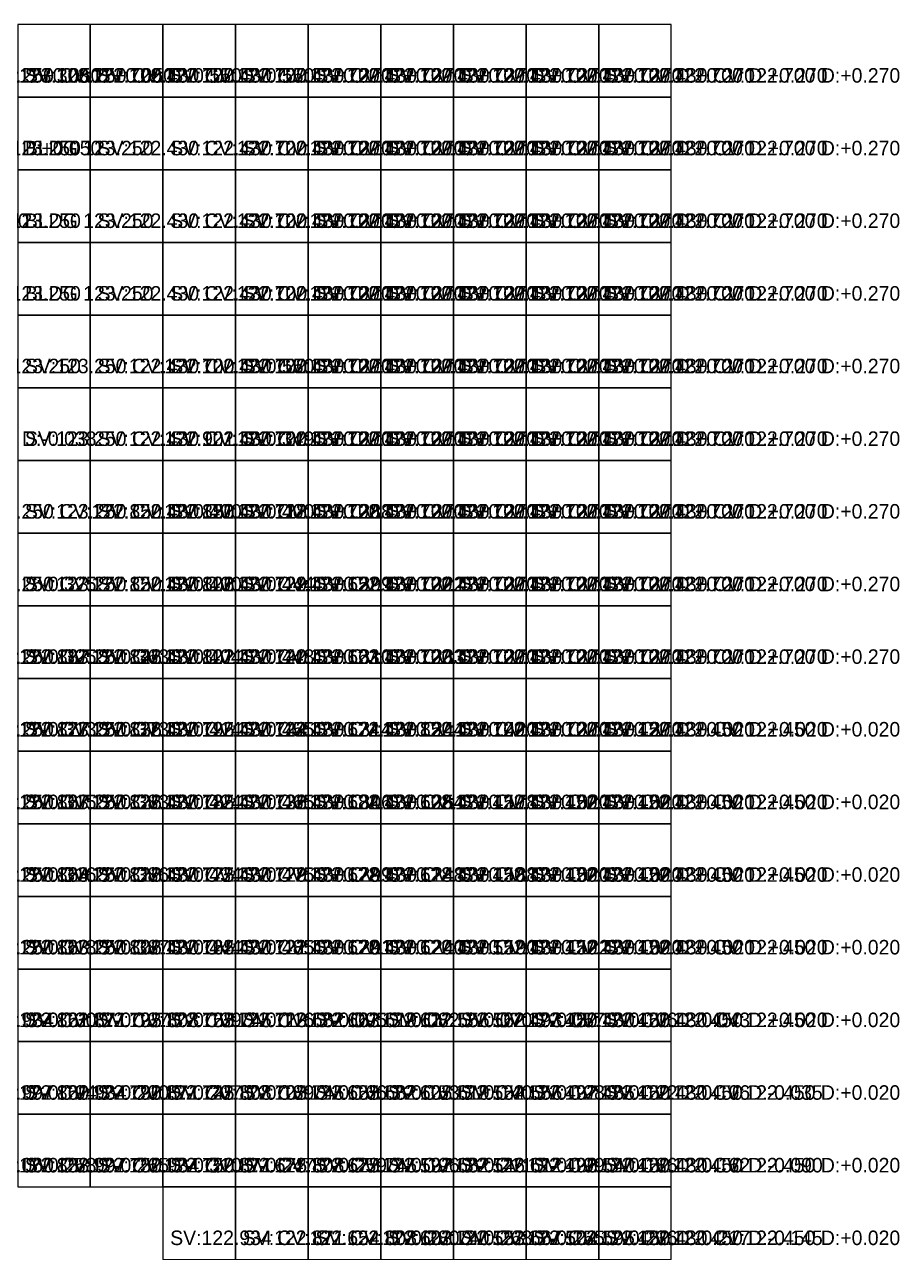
# Model space of a CAD drawing. Header units: metres. Extents: x 287857 to 287981, y 62957 to 63018.
# Drawn here: x 287969.02 to 287981.07, y 63000.93 to 63017.83 of the extents above; entities that cross this region are included whole.
import ezdxf

# ---------------------------------------------------------------- set-up
doc = ezdxf.new("R2010")
doc.units = ezdxf.units.M
for name, color, linetype, true_color in [('CORR-BLDG-TXT', 7, 'Continuous', 0xfacc15), ('CORR-BUILDING', 7, 'Continuous', 0xfacc15), ('CORR-CUT', 7, 'Continuous', 0x3b82f6), ('CORR-DIFF-TXT', 7, 'Continuous', 0xffffff), ('CORR-FILL', 7, 'Continuous', 0xef4444)]:
    doc.layers.add(name, color=color, linetype=linetype, true_color=true_color)

msp = doc.modelspace()

# ---------------------------------------------------------------- linework, layer by layer
at = {"layer": 'CORR-BUILDING'}
for points in [[(287968.925, 63015.831, 123.25), (287969.925, 63015.831, 123.25), (287969.925, 63016.831, 123.25), (287968.925, 63016.831, 123.25), (287968.925, 63015.831, 123.25)], [(287968.925, 63014.831, 123.25), (287969.925, 63014.831, 123.25), (287969.925, 63015.831, 123.25), (287968.925, 63015.831, 123.25), (287968.925, 63014.831, 123.25)], [(287968.925, 63013.831, 123.25), (287969.925, 63013.831, 123.25), (287969.925, 63014.831, 123.25), (287968.925, 63014.831, 123.25), (287968.925, 63013.831, 123.25)]]:
    msp.add_polyline3d(points, dxfattribs=at)
at = {"layer": 'CORR-CUT'}
for points in [[(287968.925, 63016.831, 123.25), (287969.925, 63016.831, 123.25), (287969.925, 63017.831, 123.25), (287968.925, 63017.831, 123.25), (287968.925, 63016.831, 123.25)], [(287968.925, 63012.831, 123.25), (287969.925, 63012.831, 123.25), (287969.925, 63013.831, 123.25), (287968.925, 63013.831, 123.25), (287968.925, 63012.831, 123.25)], [(287968.925, 63011.831, 123.25), (287969.925, 63011.831, 123.25), (287969.925, 63012.831, 123.25), (287968.925, 63012.831, 123.25), (287968.925, 63011.831, 123.25)], [(287968.925, 63010.831, 123.25), (287969.925, 63010.831, 123.25), (287969.925, 63011.831, 123.25), (287968.925, 63011.831, 123.25), (287968.925, 63010.831, 123.25)], [(287968.925, 63009.831, 123.25), (287969.925, 63009.831, 123.25), (287969.925, 63010.831, 123.25), (287968.925, 63010.831, 123.25), (287968.925, 63009.831, 123.25)], [(287968.925, 63008.831, 123.25), (287969.925, 63008.831, 123.25), (287969.925, 63009.831, 123.25), (287968.925, 63009.831, 123.25), (287968.925, 63008.831, 123.25)], [(287968.925, 63007.831, 123.25), (287969.925, 63007.831, 123.25), (287969.925, 63008.831, 123.25), (287968.925, 63008.831, 123.25), (287968.925, 63007.831, 123.25)], [(287968.925, 63006.831, 123.25), (287969.925, 63006.831, 123.25), (287969.925, 63007.831, 123.25), (287968.925, 63007.831, 123.25), (287968.925, 63006.831, 123.25)], [(287968.925, 63005.831, 123.25), (287969.925, 63005.831, 123.25), (287969.925, 63006.831, 123.25), (287968.925, 63006.831, 123.25), (287968.925, 63005.831, 123.25)], [(287968.925, 63004.831, 123.25), (287969.925, 63004.831, 123.25), (287969.925, 63005.831, 123.25), (287968.925, 63005.831, 123.25), (287968.925, 63004.831, 123.25)], [(287968.925, 63003.831, 122.871), (287969.925, 63003.831, 122.871), (287969.925, 63004.831, 122.871), (287968.925, 63004.831, 122.871), (287968.925, 63003.831, 122.871)], [(287969.925, 63003.831, 122.808), (287970.925, 63003.831, 122.808), (287970.925, 63004.831, 122.808), (287969.925, 63004.831, 122.808), (287969.925, 63003.831, 122.808)], [(287970.925, 63003.831, 122.745), (287971.925, 63003.831, 122.745), (287971.925, 63004.831, 122.745), (287970.925, 63004.831, 122.745), (287970.925, 63003.831, 122.745)], [(287971.925, 63003.831, 122.682), (287972.925, 63003.831, 122.682), (287972.925, 63004.831, 122.682), (287971.925, 63004.831, 122.682), (287971.925, 63003.831, 122.682)], [(287972.925, 63003.831, 122.619), (287973.925, 63003.831, 122.619), (287973.925, 63004.831, 122.619), (287972.925, 63004.831, 122.619), (287972.925, 63003.831, 122.619)], [(287973.925, 63003.831, 122.556), (287974.925, 63003.831, 122.556), (287974.925, 63004.831, 122.556), (287973.925, 63004.831, 122.556), (287973.925, 63003.831, 122.556)], [(287974.925, 63003.831, 122.493), (287975.925, 63003.831, 122.493), (287975.925, 63004.831, 122.493), (287974.925, 63004.831, 122.493), (287974.925, 63003.831, 122.493)], [(287968.925, 63002.831, 122.934), (287969.925, 63002.831, 122.934), (287969.925, 63003.831, 122.934), (287968.925, 63003.831, 122.934), (287968.925, 63002.831, 122.934)], [(287969.925, 63002.831, 122.871), (287970.925, 63002.831, 122.871), (287970.925, 63003.831, 122.871), (287969.925, 63003.831, 122.871), (287969.925, 63002.831, 122.871)], [(287970.925, 63002.831, 122.808), (287971.925, 63002.831, 122.808), (287971.925, 63003.831, 122.808), (287970.925, 63003.831, 122.808), (287970.925, 63002.831, 122.808)], [(287971.925, 63002.831, 122.745), (287972.925, 63002.831, 122.745), (287972.925, 63003.831, 122.745), (287971.925, 63003.831, 122.745), (287971.925, 63002.831, 122.745)], [(287972.925, 63002.831, 122.682), (287973.925, 63002.831, 122.682), (287973.925, 63003.831, 122.682), (287972.925, 63003.831, 122.682), (287972.925, 63002.831, 122.682)], [(287973.925, 63002.831, 122.619), (287974.925, 63002.831, 122.619), (287974.925, 63003.831, 122.619), (287973.925, 63003.831, 122.619), (287973.925, 63002.831, 122.619)], [(287974.925, 63002.831, 122.556), (287975.925, 63002.831, 122.556), (287975.925, 63003.831, 122.556), (287974.925, 63003.831, 122.556), (287974.925, 63002.831, 122.556)], [(287975.925, 63002.831, 122.485), (287976.925, 63002.831, 122.485), (287976.925, 63003.831, 122.485), (287975.925, 63003.831, 122.485), (287975.925, 63002.831, 122.485)], [(287968.925, 63001.831, 122.997), (287969.925, 63001.831, 122.997), (287969.925, 63002.831, 122.997), (287968.925, 63002.831, 122.997), (287968.925, 63001.831, 122.997)], [(287969.925, 63001.831, 122.934), (287970.925, 63001.831, 122.934), (287970.925, 63002.831, 122.934), (287969.925, 63002.831, 122.934), (287969.925, 63001.831, 122.934)], [(287970.925, 63001.831, 122.871), (287971.925, 63001.831, 122.871), (287971.925, 63002.831, 122.871), (287970.925, 63002.831, 122.871), (287970.925, 63001.831, 122.871)], [(287971.925, 63001.831, 122.808), (287972.925, 63001.831, 122.808), (287972.925, 63002.831, 122.808), (287971.925, 63002.831, 122.808), (287971.925, 63001.831, 122.808)], [(287972.925, 63001.831, 122.745), (287973.925, 63001.831, 122.745), (287973.925, 63002.831, 122.745), (287972.925, 63002.831, 122.745), (287972.925, 63001.831, 122.745)], [(287973.925, 63001.831, 122.682), (287974.925, 63001.831, 122.682), (287974.925, 63002.831, 122.682), (287973.925, 63002.831, 122.682), (287973.925, 63001.831, 122.682)], [(287974.925, 63001.831, 122.612), (287975.925, 63001.831, 122.612), (287975.925, 63002.831, 122.612), (287974.925, 63002.831, 122.612), (287974.925, 63001.831, 122.612)], [(287975.925, 63001.831, 122.54), (287976.925, 63001.831, 122.54), (287976.925, 63002.831, 122.54), (287975.925, 63002.831, 122.54), (287975.925, 63001.831, 122.54)], [(287970.925, 63000.831, 122.934), (287971.925, 63000.831, 122.934), (287971.925, 63001.831, 122.934), (287970.925, 63001.831, 122.934), (287970.925, 63000.831, 122.934)], [(287971.925, 63000.831, 122.871), (287972.925, 63000.831, 122.871), (287972.925, 63001.831, 122.871), (287971.925, 63001.831, 122.871), (287971.925, 63000.831, 122.871)], [(287972.925, 63000.831, 122.808), (287973.925, 63000.831, 122.808), (287973.925, 63001.831, 122.808), (287972.925, 63001.831, 122.808), (287972.925, 63000.831, 122.808)], [(287973.925, 63000.831, 122.74), (287974.925, 63000.831, 122.74), (287974.925, 63001.831, 122.74), (287973.925, 63001.831, 122.74), (287973.925, 63000.831, 122.74)], [(287974.925, 63000.831, 122.667), (287975.925, 63000.831, 122.667), (287975.925, 63001.831, 122.667), (287974.925, 63001.831, 122.667), (287974.925, 63000.831, 122.667)], [(287975.925, 63000.831, 122.595), (287976.925, 63000.831, 122.595), (287976.925, 63001.831, 122.595), (287975.925, 63001.831, 122.595), (287975.925, 63000.831, 122.595)]]:
    msp.add_polyline3d(points, dxfattribs=at)
at = {"layer": 'CORR-FILL'}
for points in [[(287969.925, 63016.831, 122.43), (287970.925, 63016.831, 122.43), (287970.925, 63017.831, 122.43), (287969.925, 63017.831, 122.43), (287969.925, 63016.831, 122.43)], [(287970.925, 63016.831, 122.43), (287971.925, 63016.831, 122.43), (287971.925, 63017.831, 122.43), (287970.925, 63017.831, 122.43), (287970.925, 63016.831, 122.43)], [(287971.925, 63016.831, 122.43), (287972.925, 63016.831, 122.43), (287972.925, 63017.831, 122.43), (287971.925, 63017.831, 122.43), (287971.925, 63016.831, 122.43)], [(287972.925, 63016.831, 122.43), (287973.925, 63016.831, 122.43), (287973.925, 63017.831, 122.43), (287972.925, 63017.831, 122.43), (287972.925, 63016.831, 122.43)], [(287973.925, 63016.831, 122.43), (287974.925, 63016.831, 122.43), (287974.925, 63017.831, 122.43), (287973.925, 63017.831, 122.43), (287973.925, 63016.831, 122.43)], [(287974.925, 63016.831, 122.43), (287975.925, 63016.831, 122.43), (287975.925, 63017.831, 122.43), (287974.925, 63017.831, 122.43), (287974.925, 63016.831, 122.43)], [(287975.925, 63016.831, 122.43), (287976.925, 63016.831, 122.43), (287976.925, 63017.831, 122.43), (287975.925, 63017.831, 122.43), (287975.925, 63016.831, 122.43)], [(287976.925, 63016.831, 122.43), (287977.925, 63016.831, 122.43), (287977.925, 63017.831, 122.43), (287976.925, 63017.831, 122.43), (287976.925, 63016.831, 122.43)], [(287969.925, 63015.831, 122.43), (287970.925, 63015.831, 122.43), (287970.925, 63016.831, 122.43), (287969.925, 63016.831, 122.43), (287969.925, 63015.831, 122.43)], [(287970.925, 63015.831, 122.43), (287971.925, 63015.831, 122.43), (287971.925, 63016.831, 122.43), (287970.925, 63016.831, 122.43), (287970.925, 63015.831, 122.43)], [(287971.925, 63015.831, 122.43), (287972.925, 63015.831, 122.43), (287972.925, 63016.831, 122.43), (287971.925, 63016.831, 122.43), (287971.925, 63015.831, 122.43)], [(287972.925, 63015.831, 122.43), (287973.925, 63015.831, 122.43), (287973.925, 63016.831, 122.43), (287972.925, 63016.831, 122.43), (287972.925, 63015.831, 122.43)], [(287973.925, 63015.831, 122.43), (287974.925, 63015.831, 122.43), (287974.925, 63016.831, 122.43), (287973.925, 63016.831, 122.43), (287973.925, 63015.831, 122.43)], [(287974.925, 63015.831, 122.43), (287975.925, 63015.831, 122.43), (287975.925, 63016.831, 122.43), (287974.925, 63016.831, 122.43), (287974.925, 63015.831, 122.43)], [(287975.925, 63015.831, 122.43), (287976.925, 63015.831, 122.43), (287976.925, 63016.831, 122.43), (287975.925, 63016.831, 122.43), (287975.925, 63015.831, 122.43)], [(287976.925, 63015.831, 122.43), (287977.925, 63015.831, 122.43), (287977.925, 63016.831, 122.43), (287976.925, 63016.831, 122.43), (287976.925, 63015.831, 122.43)], [(287969.925, 63014.831, 122.43), (287970.925, 63014.831, 122.43), (287970.925, 63015.831, 122.43), (287969.925, 63015.831, 122.43), (287969.925, 63014.831, 122.43)], [(287970.925, 63014.831, 122.43), (287971.925, 63014.831, 122.43), (287971.925, 63015.831, 122.43), (287970.925, 63015.831, 122.43), (287970.925, 63014.831, 122.43)], [(287971.925, 63014.831, 122.43), (287972.925, 63014.831, 122.43), (287972.925, 63015.831, 122.43), (287971.925, 63015.831, 122.43), (287971.925, 63014.831, 122.43)], [(287972.925, 63014.831, 122.43), (287973.925, 63014.831, 122.43), (287973.925, 63015.831, 122.43), (287972.925, 63015.831, 122.43), (287972.925, 63014.831, 122.43)], [(287973.925, 63014.831, 122.43), (287974.925, 63014.831, 122.43), (287974.925, 63015.831, 122.43), (287973.925, 63015.831, 122.43), (287973.925, 63014.831, 122.43)], [(287974.925, 63014.831, 122.43), (287975.925, 63014.831, 122.43), (287975.925, 63015.831, 122.43), (287974.925, 63015.831, 122.43), (287974.925, 63014.831, 122.43)], [(287975.925, 63014.831, 122.43), (287976.925, 63014.831, 122.43), (287976.925, 63015.831, 122.43), (287975.925, 63015.831, 122.43), (287975.925, 63014.831, 122.43)], [(287976.925, 63014.831, 122.43), (287977.925, 63014.831, 122.43), (287977.925, 63015.831, 122.43), (287976.925, 63015.831, 122.43), (287976.925, 63014.831, 122.43)], [(287969.925, 63013.831, 122.43), (287970.925, 63013.831, 122.43), (287970.925, 63014.831, 122.43), (287969.925, 63014.831, 122.43), (287969.925, 63013.831, 122.43)], [(287970.925, 63013.831, 122.43), (287971.925, 63013.831, 122.43), (287971.925, 63014.831, 122.43), (287970.925, 63014.831, 122.43), (287970.925, 63013.831, 122.43)], [(287971.925, 63013.831, 122.43), (287972.925, 63013.831, 122.43), (287972.925, 63014.831, 122.43), (287971.925, 63014.831, 122.43), (287971.925, 63013.831, 122.43)], [(287972.925, 63013.831, 122.43), (287973.925, 63013.831, 122.43), (287973.925, 63014.831, 122.43), (287972.925, 63014.831, 122.43), (287972.925, 63013.831, 122.43)], [(287973.925, 63013.831, 122.43), (287974.925, 63013.831, 122.43), (287974.925, 63014.831, 122.43), (287973.925, 63014.831, 122.43), (287973.925, 63013.831, 122.43)], [(287974.925, 63013.831, 122.43), (287975.925, 63013.831, 122.43), (287975.925, 63014.831, 122.43), (287974.925, 63014.831, 122.43), (287974.925, 63013.831, 122.43)], [(287975.925, 63013.831, 122.43), (287976.925, 63013.831, 122.43), (287976.925, 63014.831, 122.43), (287975.925, 63014.831, 122.43), (287975.925, 63013.831, 122.43)], [(287976.925, 63013.831, 122.43), (287977.925, 63013.831, 122.43), (287977.925, 63014.831, 122.43), (287976.925, 63014.831, 122.43), (287976.925, 63013.831, 122.43)], [(287969.925, 63012.831, 122.43), (287970.925, 63012.831, 122.43), (287970.925, 63013.831, 122.43), (287969.925, 63013.831, 122.43), (287969.925, 63012.831, 122.43)], [(287970.925, 63012.831, 122.43), (287971.925, 63012.831, 122.43), (287971.925, 63013.831, 122.43), (287970.925, 63013.831, 122.43), (287970.925, 63012.831, 122.43)], [(287971.925, 63012.831, 122.43), (287972.925, 63012.831, 122.43), (287972.925, 63013.831, 122.43), (287971.925, 63013.831, 122.43), (287971.925, 63012.831, 122.43)], [(287972.925, 63012.831, 122.43), (287973.925, 63012.831, 122.43), (287973.925, 63013.831, 122.43), (287972.925, 63013.831, 122.43), (287972.925, 63012.831, 122.43)], [(287973.925, 63012.831, 122.43), (287974.925, 63012.831, 122.43), (287974.925, 63013.831, 122.43), (287973.925, 63013.831, 122.43), (287973.925, 63012.831, 122.43)], [(287974.925, 63012.831, 122.43), (287975.925, 63012.831, 122.43), (287975.925, 63013.831, 122.43), (287974.925, 63013.831, 122.43), (287974.925, 63012.831, 122.43)], [(287975.925, 63012.831, 122.43), (287976.925, 63012.831, 122.43), (287976.925, 63013.831, 122.43), (287975.925, 63013.831, 122.43), (287975.925, 63012.831, 122.43)], [(287976.925, 63012.831, 122.43), (287977.925, 63012.831, 122.43), (287977.925, 63013.831, 122.43), (287976.925, 63013.831, 122.43), (287976.925, 63012.831, 122.43)], [(287969.925, 63011.831, 122.43), (287970.925, 63011.831, 122.43), (287970.925, 63012.831, 122.43), (287969.925, 63012.831, 122.43), (287969.925, 63011.831, 122.43)], [(287970.925, 63011.831, 122.43), (287971.925, 63011.831, 122.43), (287971.925, 63012.831, 122.43), (287970.925, 63012.831, 122.43), (287970.925, 63011.831, 122.43)], [(287971.925, 63011.831, 122.43), (287972.925, 63011.831, 122.43), (287972.925, 63012.831, 122.43), (287971.925, 63012.831, 122.43), (287971.925, 63011.831, 122.43)], [(287972.925, 63011.831, 122.43), (287973.925, 63011.831, 122.43), (287973.925, 63012.831, 122.43), (287972.925, 63012.831, 122.43), (287972.925, 63011.831, 122.43)], [(287973.925, 63011.831, 122.43), (287974.925, 63011.831, 122.43), (287974.925, 63012.831, 122.43), (287973.925, 63012.831, 122.43), (287973.925, 63011.831, 122.43)], [(287974.925, 63011.831, 122.43), (287975.925, 63011.831, 122.43), (287975.925, 63012.831, 122.43), (287974.925, 63012.831, 122.43), (287974.925, 63011.831, 122.43)], [(287975.925, 63011.831, 122.43), (287976.925, 63011.831, 122.43), (287976.925, 63012.831, 122.43), (287975.925, 63012.831, 122.43), (287975.925, 63011.831, 122.43)], [(287976.925, 63011.831, 122.43), (287977.925, 63011.831, 122.43), (287977.925, 63012.831, 122.43), (287976.925, 63012.831, 122.43), (287976.925, 63011.831, 122.43)], [(287969.925, 63010.831, 122.43), (287970.925, 63010.831, 122.43), (287970.925, 63011.831, 122.43), (287969.925, 63011.831, 122.43), (287969.925, 63010.831, 122.43)], [(287970.925, 63010.831, 122.43), (287971.925, 63010.831, 122.43), (287971.925, 63011.831, 122.43), (287970.925, 63011.831, 122.43), (287970.925, 63010.831, 122.43)], [(287971.925, 63010.831, 122.43), (287972.925, 63010.831, 122.43), (287972.925, 63011.831, 122.43), (287971.925, 63011.831, 122.43), (287971.925, 63010.831, 122.43)], [(287972.925, 63010.831, 122.43), (287973.925, 63010.831, 122.43), (287973.925, 63011.831, 122.43), (287972.925, 63011.831, 122.43), (287972.925, 63010.831, 122.43)], [(287973.925, 63010.831, 122.43), (287974.925, 63010.831, 122.43), (287974.925, 63011.831, 122.43), (287973.925, 63011.831, 122.43), (287973.925, 63010.831, 122.43)], [(287974.925, 63010.831, 122.43), (287975.925, 63010.831, 122.43), (287975.925, 63011.831, 122.43), (287974.925, 63011.831, 122.43), (287974.925, 63010.831, 122.43)], [(287975.925, 63010.831, 122.43), (287976.925, 63010.831, 122.43), (287976.925, 63011.831, 122.43), (287975.925, 63011.831, 122.43), (287975.925, 63010.831, 122.43)], [(287976.925, 63010.831, 122.43), (287977.925, 63010.831, 122.43), (287977.925, 63011.831, 122.43), (287976.925, 63011.831, 122.43), (287976.925, 63010.831, 122.43)], [(287969.925, 63009.831, 122.43), (287970.925, 63009.831, 122.43), (287970.925, 63010.831, 122.43), (287969.925, 63010.831, 122.43), (287969.925, 63009.831, 122.43)], [(287970.925, 63009.831, 122.43), (287971.925, 63009.831, 122.43), (287971.925, 63010.831, 122.43), (287970.925, 63010.831, 122.43), (287970.925, 63009.831, 122.43)], [(287971.925, 63009.831, 122.43), (287972.925, 63009.831, 122.43), (287972.925, 63010.831, 122.43), (287971.925, 63010.831, 122.43), (287971.925, 63009.831, 122.43)], [(287972.925, 63009.831, 122.43), (287973.925, 63009.831, 122.43), (287973.925, 63010.831, 122.43), (287972.925, 63010.831, 122.43), (287972.925, 63009.831, 122.43)], [(287973.925, 63009.831, 122.43), (287974.925, 63009.831, 122.43), (287974.925, 63010.831, 122.43), (287973.925, 63010.831, 122.43), (287973.925, 63009.831, 122.43)], [(287974.925, 63009.831, 122.43), (287975.925, 63009.831, 122.43), (287975.925, 63010.831, 122.43), (287974.925, 63010.831, 122.43), (287974.925, 63009.831, 122.43)], [(287975.925, 63009.831, 122.43), (287976.925, 63009.831, 122.43), (287976.925, 63010.831, 122.43), (287975.925, 63010.831, 122.43), (287975.925, 63009.831, 122.43)], [(287976.925, 63009.831, 122.43), (287977.925, 63009.831, 122.43), (287977.925, 63010.831, 122.43), (287976.925, 63010.831, 122.43), (287976.925, 63009.831, 122.43)], [(287969.925, 63008.831, 122.43), (287970.925, 63008.831, 122.43), (287970.925, 63009.831, 122.43), (287969.925, 63009.831, 122.43), (287969.925, 63008.831, 122.43)], [(287970.925, 63008.831, 122.43), (287971.925, 63008.831, 122.43), (287971.925, 63009.831, 122.43), (287970.925, 63009.831, 122.43), (287970.925, 63008.831, 122.43)], [(287971.925, 63008.831, 122.43), (287972.925, 63008.831, 122.43), (287972.925, 63009.831, 122.43), (287971.925, 63009.831, 122.43), (287971.925, 63008.831, 122.43)], [(287972.925, 63008.831, 122.43), (287973.925, 63008.831, 122.43), (287973.925, 63009.831, 122.43), (287972.925, 63009.831, 122.43), (287972.925, 63008.831, 122.43)], [(287973.925, 63008.831, 122.43), (287974.925, 63008.831, 122.43), (287974.925, 63009.831, 122.43), (287973.925, 63009.831, 122.43), (287973.925, 63008.831, 122.43)], [(287974.925, 63008.831, 122.43), (287975.925, 63008.831, 122.43), (287975.925, 63009.831, 122.43), (287974.925, 63009.831, 122.43), (287974.925, 63008.831, 122.43)], [(287975.925, 63008.831, 122.43), (287976.925, 63008.831, 122.43), (287976.925, 63009.831, 122.43), (287975.925, 63009.831, 122.43), (287975.925, 63008.831, 122.43)], [(287976.925, 63008.831, 122.43), (287977.925, 63008.831, 122.43), (287977.925, 63009.831, 122.43), (287976.925, 63009.831, 122.43), (287976.925, 63008.831, 122.43)], [(287969.925, 63007.831, 122.43), (287970.925, 63007.831, 122.43), (287970.925, 63008.831, 122.43), (287969.925, 63008.831, 122.43), (287969.925, 63007.831, 122.43)], [(287970.925, 63007.831, 122.43), (287971.925, 63007.831, 122.43), (287971.925, 63008.831, 122.43), (287970.925, 63008.831, 122.43), (287970.925, 63007.831, 122.43)], [(287971.925, 63007.831, 122.43), (287972.925, 63007.831, 122.43), (287972.925, 63008.831, 122.43), (287971.925, 63008.831, 122.43), (287971.925, 63007.831, 122.43)], [(287972.925, 63007.831, 122.43), (287973.925, 63007.831, 122.43), (287973.925, 63008.831, 122.43), (287972.925, 63008.831, 122.43), (287972.925, 63007.831, 122.43)], [(287973.925, 63007.831, 122.43), (287974.925, 63007.831, 122.43), (287974.925, 63008.831, 122.43), (287973.925, 63008.831, 122.43), (287973.925, 63007.831, 122.43)], [(287974.925, 63007.831, 122.43), (287975.925, 63007.831, 122.43), (287975.925, 63008.831, 122.43), (287974.925, 63008.831, 122.43), (287974.925, 63007.831, 122.43)], [(287975.925, 63007.831, 122.43), (287976.925, 63007.831, 122.43), (287976.925, 63008.831, 122.43), (287975.925, 63008.831, 122.43), (287975.925, 63007.831, 122.43)], [(287976.925, 63007.831, 122.43), (287977.925, 63007.831, 122.43), (287977.925, 63008.831, 122.43), (287976.925, 63008.831, 122.43), (287976.925, 63007.831, 122.43)], [(287969.925, 63006.831, 122.43), (287970.925, 63006.831, 122.43), (287970.925, 63007.831, 122.43), (287969.925, 63007.831, 122.43), (287969.925, 63006.831, 122.43)], [(287970.925, 63006.831, 122.43), (287971.925, 63006.831, 122.43), (287971.925, 63007.831, 122.43), (287970.925, 63007.831, 122.43), (287970.925, 63006.831, 122.43)], [(287971.925, 63006.831, 122.43), (287972.925, 63006.831, 122.43), (287972.925, 63007.831, 122.43), (287971.925, 63007.831, 122.43), (287971.925, 63006.831, 122.43)], [(287972.925, 63006.831, 122.43), (287973.925, 63006.831, 122.43), (287973.925, 63007.831, 122.43), (287972.925, 63007.831, 122.43), (287972.925, 63006.831, 122.43)], [(287973.925, 63006.831, 122.43), (287974.925, 63006.831, 122.43), (287974.925, 63007.831, 122.43), (287973.925, 63007.831, 122.43), (287973.925, 63006.831, 122.43)], [(287974.925, 63006.831, 122.43), (287975.925, 63006.831, 122.43), (287975.925, 63007.831, 122.43), (287974.925, 63007.831, 122.43), (287974.925, 63006.831, 122.43)], [(287975.925, 63006.831, 122.43), (287976.925, 63006.831, 122.43), (287976.925, 63007.831, 122.43), (287975.925, 63007.831, 122.43), (287975.925, 63006.831, 122.43)], [(287976.925, 63006.831, 122.43), (287977.925, 63006.831, 122.43), (287977.925, 63007.831, 122.43), (287976.925, 63007.831, 122.43), (287976.925, 63006.831, 122.43)], [(287969.925, 63005.831, 122.43), (287970.925, 63005.831, 122.43), (287970.925, 63006.831, 122.43), (287969.925, 63006.831, 122.43), (287969.925, 63005.831, 122.43)], [(287970.925, 63005.831, 122.43), (287971.925, 63005.831, 122.43), (287971.925, 63006.831, 122.43), (287970.925, 63006.831, 122.43), (287970.925, 63005.831, 122.43)], [(287971.925, 63005.831, 122.43), (287972.925, 63005.831, 122.43), (287972.925, 63006.831, 122.43), (287971.925, 63006.831, 122.43), (287971.925, 63005.831, 122.43)], [(287972.925, 63005.831, 122.43), (287973.925, 63005.831, 122.43), (287973.925, 63006.831, 122.43), (287972.925, 63006.831, 122.43), (287972.925, 63005.831, 122.43)], [(287973.925, 63005.831, 122.43), (287974.925, 63005.831, 122.43), (287974.925, 63006.831, 122.43), (287973.925, 63006.831, 122.43), (287973.925, 63005.831, 122.43)], [(287974.925, 63005.831, 122.43), (287975.925, 63005.831, 122.43), (287975.925, 63006.831, 122.43), (287974.925, 63006.831, 122.43), (287974.925, 63005.831, 122.43)], [(287975.925, 63005.831, 122.43), (287976.925, 63005.831, 122.43), (287976.925, 63006.831, 122.43), (287975.925, 63006.831, 122.43), (287975.925, 63005.831, 122.43)], [(287976.925, 63005.831, 122.43), (287977.925, 63005.831, 122.43), (287977.925, 63006.831, 122.43), (287976.925, 63006.831, 122.43), (287976.925, 63005.831, 122.43)], [(287969.925, 63004.831, 122.43), (287970.925, 63004.831, 122.43), (287970.925, 63005.831, 122.43), (287969.925, 63005.831, 122.43), (287969.925, 63004.831, 122.43)], [(287970.925, 63004.831, 122.43), (287971.925, 63004.831, 122.43), (287971.925, 63005.831, 122.43), (287970.925, 63005.831, 122.43), (287970.925, 63004.831, 122.43)], [(287971.925, 63004.831, 122.43), (287972.925, 63004.831, 122.43), (287972.925, 63005.831, 122.43), (287971.925, 63005.831, 122.43), (287971.925, 63004.831, 122.43)], [(287972.925, 63004.831, 122.43), (287973.925, 63004.831, 122.43), (287973.925, 63005.831, 122.43), (287972.925, 63005.831, 122.43), (287972.925, 63004.831, 122.43)], [(287973.925, 63004.831, 122.43), (287974.925, 63004.831, 122.43), (287974.925, 63005.831, 122.43), (287973.925, 63005.831, 122.43), (287973.925, 63004.831, 122.43)], [(287974.925, 63004.831, 122.43), (287975.925, 63004.831, 122.43), (287975.925, 63005.831, 122.43), (287974.925, 63005.831, 122.43), (287974.925, 63004.831, 122.43)], [(287975.925, 63004.831, 122.43), (287976.925, 63004.831, 122.43), (287976.925, 63005.831, 122.43), (287975.925, 63005.831, 122.43), (287975.925, 63004.831, 122.43)], [(287976.925, 63004.831, 122.43), (287977.925, 63004.831, 122.43), (287977.925, 63005.831, 122.43), (287976.925, 63005.831, 122.43), (287976.925, 63004.831, 122.43)], [(287975.925, 63003.831, 122.43), (287976.925, 63003.831, 122.43), (287976.925, 63004.831, 122.43), (287975.925, 63004.831, 122.43), (287975.925, 63003.831, 122.43)], [(287976.925, 63003.831, 122.43), (287977.925, 63003.831, 122.43), (287977.925, 63004.831, 122.43), (287976.925, 63004.831, 122.43), (287976.925, 63003.831, 122.43)], [(287976.925, 63002.831, 122.43), (287977.925, 63002.831, 122.43), (287977.925, 63003.831, 122.43), (287976.925, 63003.831, 122.43), (287976.925, 63002.831, 122.43)], [(287976.925, 63001.831, 122.43), (287977.925, 63001.831, 122.43), (287977.925, 63002.831, 122.43), (287976.925, 63002.831, 122.43), (287976.925, 63001.831, 122.43)], [(287976.925, 63000.831, 122.43), (287977.925, 63000.831, 122.43), (287977.925, 63001.831, 122.43), (287976.925, 63001.831, 122.43), (287976.925, 63000.831, 122.43)]]:
    msp.add_polyline3d(points, dxfattribs=at)

# ---------------------------------------------------------------- texts
at = {"layer": 'CORR-BLDG-TXT'}
for p in [(287968.025, 63016.031, 123.25), (287969.025, 63016.031, 123.25), (287968.025, 63015.031, 123.25), (287969.025, 63015.031, 123.25), (287968.025, 63014.031, 123.25), (287969.025, 63014.031, 123.25), (287968.025, 63013.031, 123.25)]:
    msp.add_text('BLDG 123.250', height=0.2, dxfattribs=at).set_placement(p)
at = {"layer": 'CORR-DIFF-TXT'}
for s, p in [('SV:123.250 CV:123.300 D:+0.050', (287966.025, 63017.031, 123.25)), ('SV:123.250 CV:123.300 D:+0.050', (287967.025, 63017.031, 123.25)), ('SV:123.250 CV:122.700 D:-0.550', (287968.025, 63017.031, 123.25)), ('SV:123.250 CV:122.700 D:-0.550', (287969.025, 63017.031, 123.25)), ('SV:122.430 CV:122.700 D:+0.270', (287970.025, 63017.031, 122.43)), ('SV:122.430 CV:122.700 D:+0.270', (287971.025, 63017.031, 122.43)), ('SV:122.430 CV:122.700 D:+0.270', (287972.025, 63017.031, 122.43)), ('SV:122.430 CV:122.700 D:+0.270', (287973.025, 63017.031, 122.43)), ('SV:122.430 CV:122.700 D:+0.270', (287974.025, 63017.031, 122.43)), ('SV:122.430 CV:122.700 D:+0.270', (287975.025, 63017.031, 122.43)), ('SV:122.430 CV:122.700 D:+0.270', (287976.025, 63017.031, 122.43)), ('SV:122.430 CV:122.700 D:+0.270', (287977.025, 63017.031, 122.43)), ('SV:123.250 CV:123.300 D:+0.050', (287966.025, 63016.031, 123.25)), ('SV:122.430 CV:122.700 D:+0.270', (287970.025, 63016.031, 122.43)), ('SV:122.430 CV:122.700 D:+0.270', (287971.025, 63016.031, 122.43)), ('SV:122.430 CV:122.700 D:+0.270', (287972.025, 63016.031, 122.43)), ('SV:122.430 CV:122.700 D:+0.270', (287973.025, 63016.031, 122.43)), ('SV:122.430 CV:122.700 D:+0.270', (287974.025, 63016.031, 122.43)), ('SV:122.430 CV:122.700 D:+0.270', (287975.025, 63016.031, 122.43)), ('SV:122.430 CV:122.700 D:+0.270', (287976.025, 63016.031, 122.43)), ('SV:122.430 CV:122.700 D:+0.270', (287977.025, 63016.031, 122.43)), ('SV:123.250 CV:123.300 D:+0.050', (287965.025, 63015.031, 123.25)), ('SV:122.430 CV:122.700 D:+0.270', (287970.025, 63015.031, 122.43)), ('SV:122.430 CV:122.700 D:+0.270', (287971.025, 63015.031, 122.43)), ('SV:122.430 CV:122.700 D:+0.270', (287972.025, 63015.031, 122.43)), ('SV:122.430 CV:122.700 D:+0.270', (287973.025, 63015.031, 122.43)), ('SV:122.430 CV:122.700 D:+0.270', (287974.025, 63015.031, 122.43)), ('SV:122.430 CV:122.700 D:+0.270', (287975.025, 63015.031, 122.43)), ('SV:122.430 CV:122.700 D:+0.270', (287976.025, 63015.031, 122.43)), ('SV:122.430 CV:122.700 D:+0.270', (287977.025, 63015.031, 122.43)), ('SV:122.430 CV:122.700 D:+0.270', (287970.025, 63014.031, 122.43)), ('SV:122.430 CV:122.700 D:+0.270', (287971.025, 63014.031, 122.43)), ('SV:122.430 CV:122.700 D:+0.270', (287972.025, 63014.031, 122.43)), ('SV:122.430 CV:122.700 D:+0.270', (287973.025, 63014.031, 122.43)), ('SV:122.430 CV:122.700 D:+0.270', (287974.025, 63014.031, 122.43)), ('SV:122.430 CV:122.700 D:+0.270', (287975.025, 63014.031, 122.43)), ('SV:122.430 CV:122.700 D:+0.270', (287976.025, 63014.031, 122.43)), ('SV:122.430 CV:122.700 D:+0.270', (287977.025, 63014.031, 122.43)), ('SV:123.250 CV:122.700 D:-0.550', (287969.025, 63013.031, 123.25)), ('SV:122.430 CV:122.700 D:+0.270', (287970.025, 63013.031, 122.43)), ('SV:122.430 CV:122.700 D:+0.270', (287971.025, 63013.031, 122.43)), ('SV:122.430 CV:122.700 D:+0.270', (287972.025, 63013.031, 122.43)), ('SV:122.430 CV:122.700 D:+0.270', (287973.025, 63013.031, 122.43)), ('SV:122.430 CV:122.700 D:+0.270', (287974.025, 63013.031, 122.43)), ('SV:122.430 CV:122.700 D:+0.270', (287975.025, 63013.031, 122.43)), ('SV:122.430 CV:122.700 D:+0.270', (287976.025, 63013.031, 122.43)), ('SV:122.430 CV:122.700 D:+0.270', (287977.025, 63013.031, 122.43)), ('SV:123.250 CV:123.212 D:-0.038', (287966.025, 63012.031, 123.25)), ('SV:123.250 CV:122.901 D:-0.349', (287969.025, 63012.031, 123.25)), ('SV:122.430 CV:122.700 D:+0.270', (287970.025, 63012.031, 122.43)), ('SV:122.430 CV:122.700 D:+0.270', (287971.025, 63012.031, 122.43)), ('SV:122.430 CV:122.700 D:+0.270', (287972.025, 63012.031, 122.43)), ('SV:122.430 CV:122.700 D:+0.270', (287973.025, 63012.031, 122.43)), ('SV:122.430 CV:122.700 D:+0.270', (287974.025, 63012.031, 122.43)), ('SV:122.430 CV:122.700 D:+0.270', (287975.025, 63012.031, 122.43)), ('SV:122.430 CV:122.700 D:+0.270', (287976.025, 63012.031, 122.43)), ('SV:122.430 CV:122.700 D:+0.270', (287977.025, 63012.031, 122.43)), ('SV:123.250 CV:122.850 D:-0.400', (287968.025, 63011.031, 123.25)), ('SV:123.250 CV:122.850 D:-0.400', (287969.025, 63011.031, 123.25)), ('SV:122.430 CV:122.718 D:+0.288', (287970.025, 63011.031, 122.43)), ('SV:122.430 CV:122.700 D:+0.270', (287971.025, 63011.031, 122.43)), ('SV:122.430 CV:122.700 D:+0.270', (287972.025, 63011.031, 122.43)), ('SV:122.430 CV:122.700 D:+0.270', (287973.025, 63011.031, 122.43)), ('SV:122.430 CV:122.700 D:+0.270', (287974.025, 63011.031, 122.43)), ('SV:122.430 CV:122.700 D:+0.270', (287975.025, 63011.031, 122.43)), ('SV:122.430 CV:122.700 D:+0.270', (287976.025, 63011.031, 122.43)), ('SV:122.430 CV:122.700 D:+0.270', (287977.025, 63011.031, 122.43)), ('SV:123.250 CV:122.925 D:-0.325', (287966.025, 63010.031, 123.25)), ('SV:123.250 CV:122.850 D:-0.400', (287968.025, 63010.031, 123.25)), ('SV:123.250 CV:122.806 D:-0.444', (287969.025, 63010.031, 123.25)), ('SV:122.430 CV:122.729 D:+0.299', (287970.025, 63010.031, 122.43)), ('SV:122.430 CV:122.652 D:+0.222', (287971.025, 63010.031, 122.43)), ('SV:122.430 CV:122.700 D:+0.270', (287972.025, 63010.031, 122.43)), ('SV:122.430 CV:122.700 D:+0.270', (287973.025, 63010.031, 122.43)), ('SV:122.430 CV:122.700 D:+0.270', (287974.025, 63010.031, 122.43)), ('SV:122.430 CV:122.700 D:+0.270', (287975.025, 63010.031, 122.43)), ('SV:122.430 CV:122.700 D:+0.270', (287976.025, 63010.031, 122.43)), ('SV:122.430 CV:122.700 D:+0.270', (287977.025, 63010.031, 122.43)), ('SV:123.250 CV:122.925 D:-0.325', (287966.025, 63009.031, 123.25)), ('SV:123.250 CV:122.887 D:-0.363', (287967.025, 63009.031, 123.25)), ('SV:123.250 CV:122.846 D:-0.404', (287968.025, 63009.031, 123.25)), ('SV:123.250 CV:122.802 D:-0.448', (287969.025, 63009.031, 123.25)), ('SV:122.430 CV:122.740 D:+0.310', (287970.025, 63009.031, 122.43)), ('SV:122.430 CV:122.663 D:+0.233', (287971.025, 63009.031, 122.43)), ('SV:122.430 CV:122.700 D:+0.270', (287972.025, 63009.031, 122.43)), ('SV:122.430 CV:122.700 D:+0.270', (287973.025, 63009.031, 122.43)), ('SV:122.430 CV:122.700 D:+0.270', (287974.025, 63009.031, 122.43)), ('SV:122.430 CV:122.700 D:+0.270', (287975.025, 63009.031, 122.43)), ('SV:122.430 CV:122.700 D:+0.270', (287976.025, 63009.031, 122.43)), ('SV:122.430 CV:122.700 D:+0.270', (287977.025, 63009.031, 122.43)), ('SV:123.250 CV:122.937 D:-0.313', (287966.025, 63008.031, 123.25)), ('SV:123.250 CV:122.877 D:-0.373', (287967.025, 63008.031, 123.25)), ('SV:123.250 CV:122.836 D:-0.414', (287968.025, 63008.031, 123.25)), ('SV:123.250 CV:122.795 D:-0.455', (287969.025, 63008.031, 123.25)), ('SV:122.430 CV:122.744 D:+0.314', (287970.025, 63008.031, 122.43)), ('SV:122.430 CV:122.674 D:+0.244', (287971.025, 63008.031, 122.43)), ('SV:122.430 CV:122.850 D:+0.420', (287972.025, 63008.031, 122.43)), ('SV:122.430 CV:122.700 D:+0.270', (287973.025, 63008.031, 122.43)), ('SV:122.430 CV:122.700 D:+0.270', (287974.025, 63008.031, 122.43)), ('SV:122.430 CV:122.450 D:+0.020', (287975.025, 63008.031, 122.43)), ('SV:122.430 CV:122.450 D:+0.020', (287976.025, 63008.031, 122.43)), ('SV:122.430 CV:122.450 D:+0.020', (287977.025, 63008.031, 122.43)), ('SV:123.250 CV:122.935 D:-0.315', (287966.025, 63007.031, 123.25)), ('SV:123.250 CV:122.867 D:-0.383', (287967.025, 63007.031, 123.25)), ('SV:123.250 CV:122.826 D:-0.424', (287968.025, 63007.031, 123.25)), ('SV:123.250 CV:122.785 D:-0.465', (287969.025, 63007.031, 123.25)), ('SV:122.430 CV:122.736 D:+0.306', (287970.025, 63007.031, 122.43)), ('SV:122.430 CV:122.684 D:+0.254', (287971.025, 63007.031, 122.43)), ('SV:122.430 CV:122.608 D:+0.178', (287972.025, 63007.031, 122.43)), ('SV:122.430 CV:122.450 D:+0.020', (287973.025, 63007.031, 122.43)), ('SV:122.430 CV:122.450 D:+0.020', (287974.025, 63007.031, 122.43)), ('SV:122.430 CV:122.450 D:+0.020', (287975.025, 63007.031, 122.43)), ('SV:122.430 CV:122.450 D:+0.020', (287976.025, 63007.031, 122.43)), ('SV:122.430 CV:122.450 D:+0.020', (287977.025, 63007.031, 122.43)), ('SV:123.250 CV:122.934 D:-0.316', (287966.025, 63006.031, 123.25)), ('SV:123.250 CV:122.864 D:-0.386', (287967.025, 63006.031, 123.25)), ('SV:123.250 CV:122.816 D:-0.434', (287968.025, 63006.031, 123.25)), ('SV:123.250 CV:122.775 D:-0.475', (287969.025, 63006.031, 123.25)), ('SV:122.430 CV:122.729 D:+0.299', (287970.025, 63006.031, 122.43)), ('SV:122.430 CV:122.678 D:+0.248', (287971.025, 63006.031, 122.43)), ('SV:122.430 CV:122.618 D:+0.188', (287972.025, 63006.031, 122.43)), ('SV:122.430 CV:122.450 D:+0.020', (287973.025, 63006.031, 122.43)), ('SV:122.430 CV:122.450 D:+0.020', (287974.025, 63006.031, 122.43)), ('SV:122.430 CV:122.450 D:+0.020', (287975.025, 63006.031, 122.43)), ('SV:122.430 CV:122.450 D:+0.020', (287976.025, 63006.031, 122.43)), ('SV:122.430 CV:122.450 D:+0.020', (287977.025, 63006.031, 122.43)), ('SV:123.250 CV:122.932 D:-0.318', (287966.025, 63005.031, 123.25)), ('SV:123.250 CV:122.863 D:-0.387', (287967.025, 63005.031, 123.25)), ('SV:123.250 CV:122.806 D:-0.444', (287968.025, 63005.031, 123.25)), ('SV:123.250 CV:122.765 D:-0.485', (287969.025, 63005.031, 123.25)), ('SV:122.430 CV:122.721 D:+0.291', (287970.025, 63005.031, 122.43)), ('SV:122.430 CV:122.670 D:+0.240', (287971.025, 63005.031, 122.43)), ('SV:122.430 CV:122.620 D:+0.190', (287972.025, 63005.031, 122.43)), ('SV:122.430 CV:122.552 D:+0.122', (287973.025, 63005.031, 122.43)), ('SV:122.430 CV:122.450 D:+0.020', (287974.025, 63005.031, 122.43)), ('SV:122.430 CV:122.450 D:+0.020', (287975.025, 63005.031, 122.43)), ('SV:122.430 CV:122.450 D:+0.020', (287976.025, 63005.031, 122.43)), ('SV:122.430 CV:122.450 D:+0.020', (287977.025, 63005.031, 122.43)), ('SV:123.061 CV:122.931 D:-0.130', (287966.025, 63004.031, 123.061)), ('SV:122.998 CV:122.861 D:-0.137', (287967.025, 63004.031, 122.998)), ('SV:122.934 CV:122.795 D:-0.139', (287968.025, 63004.031, 122.934)), ('SV:122.871 CV:122.755 D:-0.116', (287969.025, 63004.031, 122.871)), ('SV:122.808 CV:122.713 D:-0.095', (287970.025, 63004.031, 122.808)), ('SV:122.745 CV:122.663 D:-0.082', (287971.025, 63004.031, 122.745)), ('SV:122.682 CV:122.612 D:-0.070', (287972.025, 63004.031, 122.682)), ('SV:122.619 CV:122.562 D:-0.057', (287973.025, 63004.031, 122.619)), ('SV:122.556 CV:122.450 D:-0.106', (287974.025, 63004.031, 122.556)), ('SV:122.493 CV:122.450 D:-0.043', (287975.025, 63004.031, 122.493)), ('SV:122.430 CV:122.450 D:+0.020', (287976.025, 63004.031, 122.43)), ('SV:122.430 CV:122.450 D:+0.020', (287977.025, 63004.031, 122.43)), ('SV:123.123 CV:122.929 D:-0.194', (287966.025, 63003.031, 123.123)), ('SV:123.060 CV:122.860 D:-0.200', (287967.025, 63003.031, 123.06)), ('SV:122.997 CV:122.790 D:-0.207', (287968.025, 63003.031, 122.997)), ('SV:122.934 CV:122.745 D:-0.189', (287969.025, 63003.031, 122.934)), ('SV:122.871 CV:122.705 D:-0.166', (287970.025, 63003.031, 122.871)), ('SV:122.808 CV:122.655 D:-0.153', (287971.025, 63003.031, 122.808)), ('SV:122.745 CV:122.605 D:-0.140', (287972.025, 63003.031, 122.745)), ('SV:122.682 CV:122.554 D:-0.128', (287973.025, 63003.031, 122.682)), ('SV:122.619 CV:122.497 D:-0.122', (287974.025, 63003.031, 122.619)), ('SV:122.556 CV:122.450 D:-0.106', (287975.025, 63003.031, 122.556)), ('SV:122.485 CV:122.450 D:-0.035', (287976.025, 63003.031, 122.485)), ('SV:122.430 CV:122.450 D:+0.020', (287977.025, 63003.031, 122.43)), ('SV:123.186 CV:122.928 D:-0.258', (287966.025, 63002.031, 123.186)), ('SV:123.123 CV:122.858 D:-0.265', (287967.025, 63002.031, 123.123)), ('SV:123.060 CV:122.750 D:-0.310', (287968.025, 63002.031, 123.06)), ('SV:122.997 CV:122.750 D:-0.247', (287969.025, 63002.031, 122.997)), ('SV:122.934 CV:122.675 D:-0.259', (287970.025, 63002.031, 122.934)), ('SV:122.871 CV:122.675 D:-0.196', (287971.025, 63002.031, 122.871)), ('SV:122.808 CV:122.597 D:-0.211', (287972.025, 63002.031, 122.808)), ('SV:122.745 CV:122.546 D:-0.199', (287973.025, 63002.031, 122.745)), ('SV:122.682 CV:122.496 D:-0.186', (287974.025, 63002.031, 122.682)), ('SV:122.612 CV:122.450 D:-0.162', (287975.025, 63002.031, 122.612)), ('SV:122.540 CV:122.450 D:-0.090', (287976.025, 63002.031, 122.54)), ('SV:122.430 CV:122.450 D:+0.020', (287977.025, 63002.031, 122.43)), ('SV:122.934 CV:122.654 D:-0.280', (287971.025, 63001.031, 122.934)), ('SV:122.871 CV:122.603 D:-0.268', (287972.025, 63001.031, 122.871)), ('SV:122.808 CV:122.553 D:-0.255', (287973.025, 63001.031, 122.808)), ('SV:122.740 CV:122.504 D:-0.236', (287974.025, 63001.031, 122.74)), ('SV:122.667 CV:122.450 D:-0.217', (287975.025, 63001.031, 122.667)), ('SV:122.595 CV:122.450 D:-0.145', (287976.025, 63001.031, 122.595)), ('SV:122.430 CV:122.450 D:+0.020', (287977.025, 63001.031, 122.43))]:
    msp.add_text(s, height=0.2, dxfattribs=at).set_placement(p)

doc.saveas('drawing.dxf')
